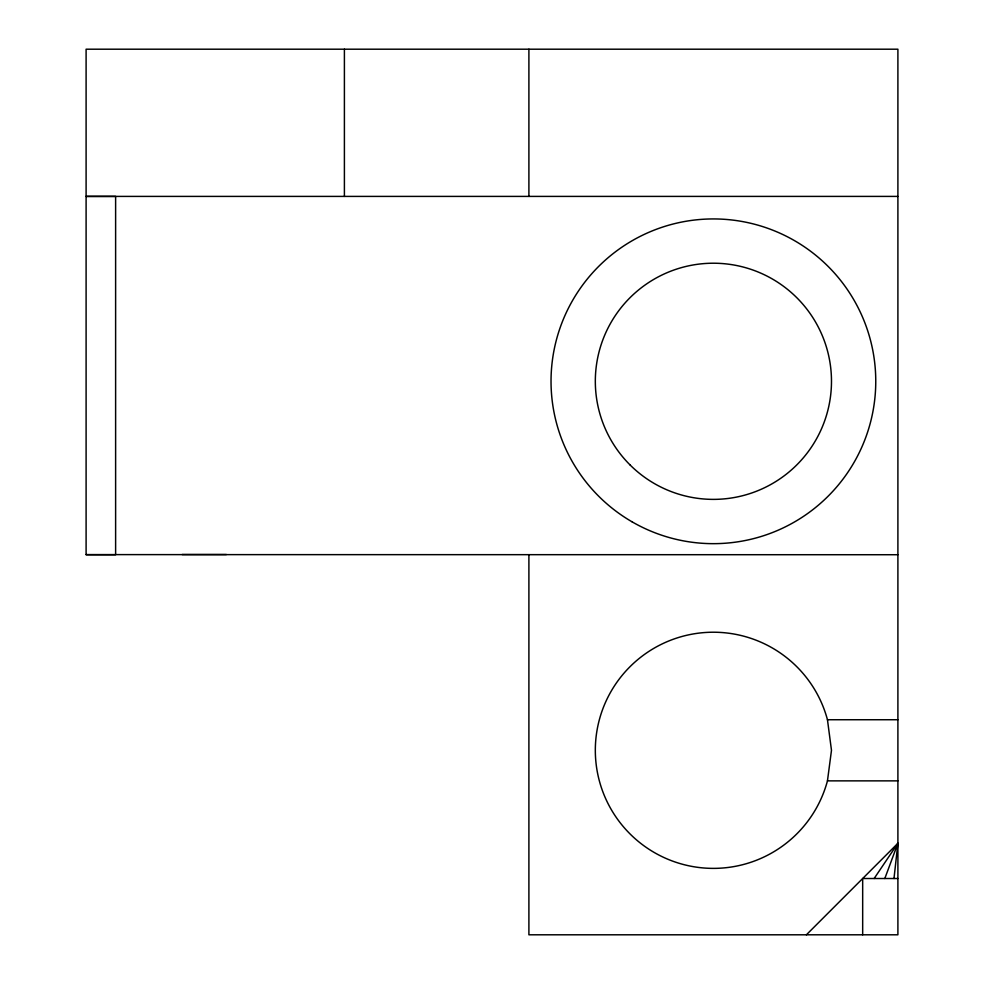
<?xml version="1.0" encoding="UTF-8"?>
<svg xmlns="http://www.w3.org/2000/svg" width="984" height="984" viewBox="0 0 984 984"><rect width="100%" height="100%" fill="white"/><g stroke="black" fill="none" stroke-linecap="round" stroke-linejoin="round"><path stroke-width="1.48" d="M893.989 878.515L897.9 843.288L806.388 934.8M827.458 780.865L831.48 750.3L827.458 719.734A118.08 118.08 0 0 0 645.676 653.573A118.08 118.08 0 0 0 645.676 847.027A118.08 118.08 0 0 0 827.458 780.865L897.9 780.865M884.813 878.515L897.9 843.288L874.136 878.515M897.9 196.406L86.1 196.406L115.62 196.406L115.62 554.73L86.1 554.718L86.1 49.2L897.9 49.2L897.9 934.8L528.9 934.8L528.9 554.73M182.114 554.521L226.394 554.521M86.1 554.607L897.9 554.73M827.458 719.734L897.9 719.734M897.9 878.515L862.673 878.515L862.673 934.8M528.9 49.2L528.9 196.406M344.4 49.2L344.4 196.406M629.908 464.792A118.08 118.08 0 0 0 827.458 411.865A118.08 118.08 0 0 0 682.834 267.242A118.08 118.08 0 0 0 629.908 464.792M632.22 521.914A162.36 162.36 0 0 0 875.76 381.3A162.36 162.36 0 0 0 632.22 240.686A162.36 162.36 0 0 0 632.22 521.914"/></g></svg>
